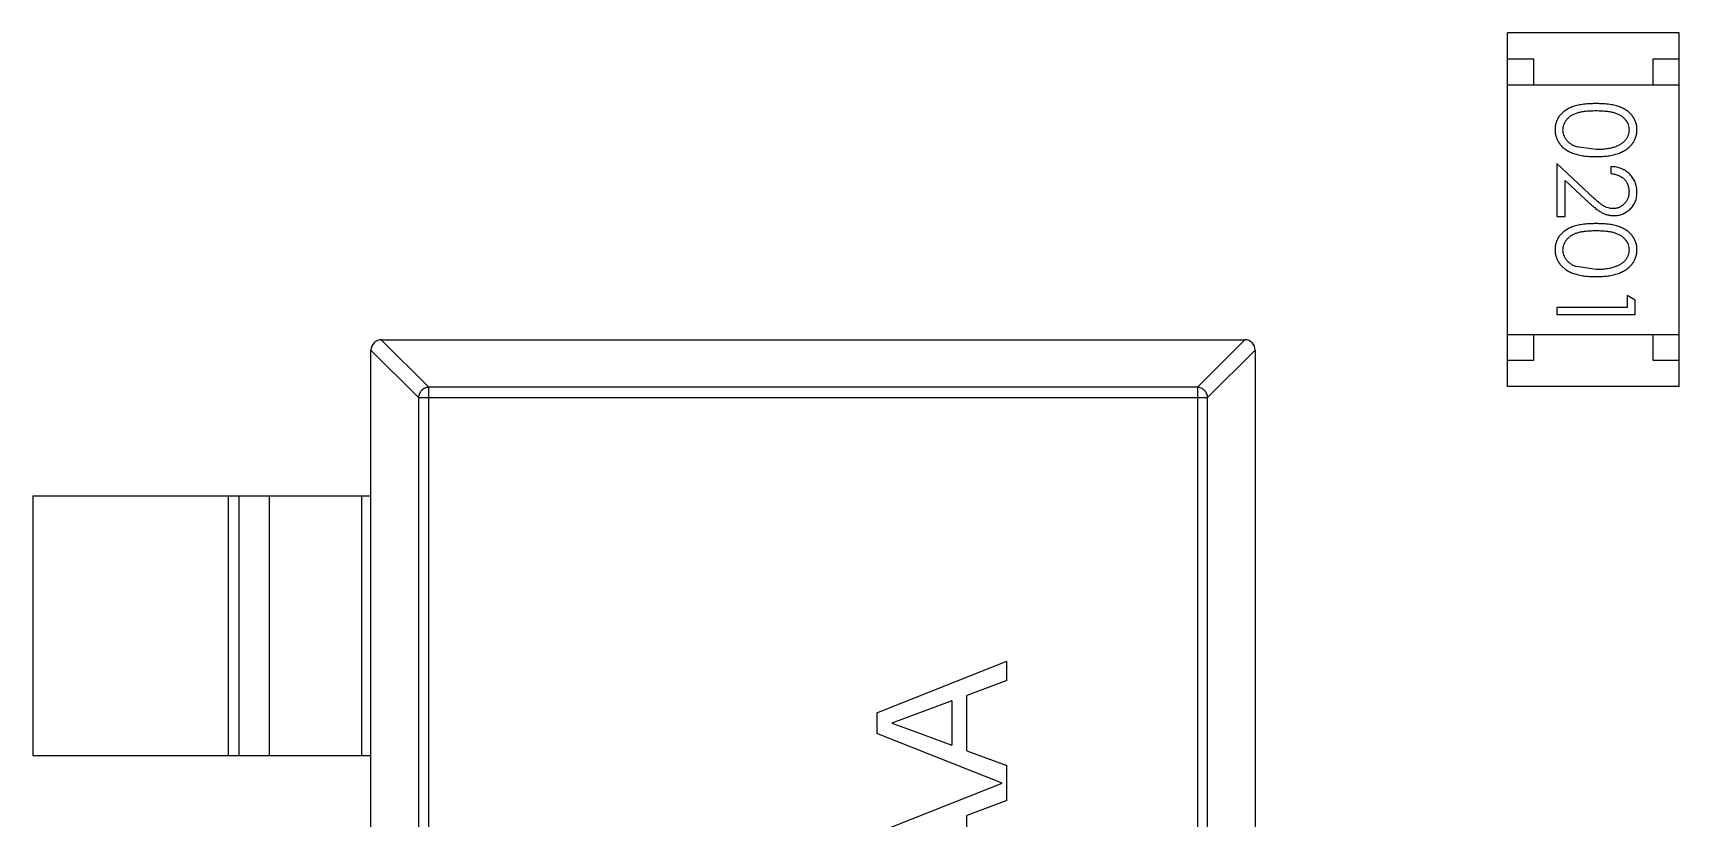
# Model space of a CAD drawing. Header units: inches. Extents: x -13 to 240, y -18 to 126.
# Drawn here: x 175.226 to 178.392, y 43.296 to 44.806 of the extents above; entities that cross this region are included whole.
import ezdxf

# ---------------------------------------------------------------- set-up
doc = ezdxf.new("R2010")
doc.units = ezdxf.units.IN
doc.header["$LTSCALE"] = 1.21
doc.header["$MEASUREMENT"] = 0
doc.layers.get('0').update_dxf_attribs({"linetype": 'CONTINUOUS'})

msp = doc.modelspace()

# ---------------------------------------------------------------- linework, layer by layer
at = {"color": 7, "linetype": 'Continuous'}
for p, q in [((178.0615, 44.1265), (178.0615, 44.8065)), ((178.3915, 44.8065), (178.0615, 44.8065)), ((178.3915, 44.1265), (178.3915, 44.8065)), ((178.0615, 44.7565), (178.1115, 44.7565)), ((178.1115, 44.7565), (178.1115, 44.7065)), ((178.3415, 44.7065), (178.3415, 44.7565)), ((178.3415, 44.7565), (178.3915, 44.7565)), ((178.0615, 44.7065), (178.3915, 44.7065)), ((178.2318, 44.582), (178.1941, 44.5876)), ((178.1568, 44.555), (178.1568, 44.4531)), ((178.2189, 44.4969), (178.1568, 44.555)), ((178.2606, 44.5493), (178.2606, 44.5358)), ((178.1722, 44.4531), (178.1722, 44.5229)), ((178.1722, 44.5229), (178.2122, 44.4854)), ((178.1568, 44.4531), (178.1722, 44.4531)), ((178.2318, 44.3512), (178.1941, 44.3569)), ((178.2914, 44.3012), (178.2914, 44.2781)), ((178.3068, 44.2924), (178.2914, 44.3012)), ((178.3068, 44.2647), (178.3068, 44.2924)), ((178.1568, 44.2781), (178.1568, 44.2647)), ((178.2914, 44.2781), (178.1568, 44.2781)), ((178.1568, 44.2647), (178.3068, 44.2647)), ((175.8962, 44.2163), (175.9876, 44.1249)), ((175.8965, 44.2163), (177.5565, 44.2163)), ((177.4654, 44.1249), (177.5568, 44.2163)), ((178.0615, 44.2265), (178.3915, 44.2265)), ((178.1115, 44.2265), (178.1115, 44.1765)), ((178.3415, 44.1765), (178.3415, 44.2265)), ((175.9679, 44.1052), (175.8765, 44.1966)), ((175.8765, 41.2363), (175.8765, 44.1963)), ((177.5765, 44.1966), (177.4851, 44.1052)), ((177.5765, 44.1963), (177.5765, 41.2363)), ((178.1115, 44.1765), (178.0615, 44.1765)), ((178.3915, 44.1765), (178.3415, 44.1765)), ((175.9876, 41.3077), (175.9876, 44.1249)), ((177.4654, 44.1249), (175.9876, 44.1249)), ((177.4654, 44.1249), (177.4654, 41.3077)), ((178.3915, 44.1265), (178.0615, 44.1265)), ((175.9679, 44.1052), (175.9679, 41.3274)), ((175.9679, 44.1052), (177.4851, 44.1052)), ((177.4851, 41.3274), (177.4851, 44.1052)), ((175.2265, 43.9163), (175.2265, 43.4163)), ((175.2265, 43.9163), (175.8765, 43.9163)), ((175.6026, 43.4163), (175.6026, 43.9163)), ((175.6224, 43.9163), (175.6224, 43.4163)), ((175.6805, 43.9163), (175.6805, 43.4163)), ((175.8587, 43.4163), (175.8587, 43.9163)), ((176.8493, 43.499), (177.0993, 43.5983)), ((177.0993, 43.5609), (177.0993, 43.5983)), ((177.0993, 43.5609), (177.0224, 43.5324)), ((176.9935, 43.5218), (176.9278, 43.4975)), ((176.9935, 43.5218), (176.9935, 43.4365)), ((177.0224, 43.4258), (177.0224, 43.5324)), ((176.8493, 43.499), (176.8493, 43.4592)), ((176.9278, 43.4975), (176.8781, 43.4791)), ((177.0898, 43.3637), (176.8493, 43.4592)), ((176.8781, 43.4791), (176.9243, 43.462)), ((176.9243, 43.462), (176.9935, 43.4365)), ((177.0224, 43.4258), (177.0993, 43.3974)), ((175.8765, 43.4163), (175.2265, 43.4163)), ((177.0993, 43.3301), (177.0993, 43.3974)), ((176.8493, 43.2682), (177.0898, 43.3637)), ((177.0993, 43.3301), (177.0224, 43.3016)), ((177.0224, 43.1951), (177.0224, 43.3016))]:
    msp.add_line(p, q, dxfattribs=at)
for centre, start, end in [((175.8965, 44.1963), 90, 180), ((177.5565, 44.1963), 0, 90)]:
    msp.add_arc(centre, 0.02, start, end, dxfattribs=at)
for points, knots in [([(178.2317, 44.6704), (178.2294, 44.6704), (178.2247, 44.6704), (178.218, 44.6701), (178.2116, 44.6696), (178.2057, 44.6689), (178.2001, 44.668), (178.195, 44.6669), (178.1902, 44.6656), (178.1859, 44.6641), (178.1819, 44.6624), (178.1782, 44.6605), (178.1747, 44.6585), (178.1715, 44.6563), (178.1685, 44.654), (178.1658, 44.6515), (178.1634, 44.6489), (178.1612, 44.6461), (178.1593, 44.6432), (178.1576, 44.6402), (178.1561, 44.6371), (178.155, 44.6339), (178.1541, 44.6306), (178.1534, 44.6272), (178.153, 44.6238), (178.153, 44.6215), (178.153, 44.6203)], [0, 0, 0, 0, 0.068113, 0.132564, 0.193427, 0.250218, 0.303569, 0.353576, 0.400235, 0.443586, 0.484619, 0.524292, 0.56238, 0.599049, 0.63494, 0.669782, 0.704009, 0.737842, 0.771098, 0.803896, 0.836415, 0.868639, 0.900715, 0.933378, 0.966213, 1, 1, 1, 1]), ([(178.3106, 44.6203), (178.3106, 44.6215), (178.3106, 44.6238), (178.3102, 44.6272), (178.3095, 44.6306), (178.3086, 44.6339), (178.3074, 44.6371), (178.306, 44.6402), (178.3042, 44.6433), (178.3023, 44.6462), (178.3001, 44.649), (178.2976, 44.6517), (178.2949, 44.6542), (178.292, 44.6565), (178.2887, 44.6586), (178.2853, 44.6607), (178.2816, 44.6625), (178.2776, 44.6642), (178.2733, 44.6656), (178.2686, 44.6669), (178.2635, 44.668), (178.258, 44.6689), (178.252, 44.6696), (178.2456, 44.6701), (178.2388, 44.6704), (178.2341, 44.6704), (178.2317, 44.6704)], [0, 0, 0, 0, 0.033742, 0.066533, 0.099153, 0.13154, 0.164087, 0.196563, 0.229707, 0.263315, 0.297504, 0.331686, 0.366482, 0.4021, 0.438958, 0.476748, 0.515985, 0.556589, 0.599519, 0.645765, 0.695487, 0.748721, 0.805687, 0.866754, 0.931405, 1, 1, 1, 1]), ([(178.1683, 44.6198), (178.1684, 44.6215), (178.1686, 44.6248), (178.1699, 44.6296), (178.172, 44.6344), (178.1743, 44.6382), (178.1766, 44.641), (178.1786, 44.6431), (178.1807, 44.6449), (178.183, 44.6467), (178.1855, 44.6484), (178.1882, 44.6498), (178.1911, 44.6512), (178.1943, 44.6524), (178.1977, 44.6535), (178.2014, 44.6544), (178.2056, 44.6552), (178.2101, 44.6559), (178.215, 44.6563), (178.2203, 44.6567), (178.2259, 44.6569), (178.2298, 44.657), (178.2318, 44.657)], [0, 0, 0, 0, 0.060034, 0.120278, 0.182348, 0.247919, 0.281641, 0.315701, 0.350322, 0.385703, 0.421819, 0.459196, 0.497866, 0.538301, 0.58121, 0.628183, 0.679403, 0.734699, 0.794074, 0.858416, 0.927049, 1, 1, 1, 1]), ([(178.2318, 44.657), (178.2338, 44.657), (178.2377, 44.6569), (178.2434, 44.6567), (178.2487, 44.6563), (178.2536, 44.6558), (178.2581, 44.6552), (178.2622, 44.6544), (178.266, 44.6535), (178.2694, 44.6524), (178.2725, 44.6511), (178.2754, 44.6498), (178.2781, 44.6483), (178.2806, 44.6467), (178.283, 44.6449), (178.2851, 44.643), (178.287, 44.641), (178.2893, 44.6381), (178.2916, 44.6344), (178.2938, 44.6297), (178.295, 44.6248), (178.2952, 44.6215), (178.2953, 44.6198)], [0, 0, 0, 0, 0.073302, 0.142286, 0.206253, 0.266017, 0.321612, 0.372532, 0.419497, 0.462398, 0.502825, 0.541489, 0.579034, 0.615143, 0.650298, 0.684912, 0.718701, 0.752189, 0.817245, 0.879117, 0.939613, 1, 1, 1, 1]), ([(178.153, 44.6203), (178.153, 44.6191), (178.153, 44.6167), (178.1535, 44.6132), (178.1541, 44.6098), (178.155, 44.6064), (178.1563, 44.6031), (178.1577, 44.5999), (178.1595, 44.5969), (178.1614, 44.5938), (178.1637, 44.591), (178.1662, 44.5882), (178.169, 44.5856), (178.172, 44.5832), (178.1753, 44.581), (178.1789, 44.5789), (178.1827, 44.577), (178.1868, 44.5752), (178.1912, 44.5736), (178.1959, 44.5723), (178.201, 44.5711), (178.2064, 44.5701), (178.2123, 44.5694), (178.2184, 44.5689), (178.225, 44.5686), (178.2294, 44.5685), (178.2317, 44.5685)], [0, 0, 0, 0, 0.033824, 0.067298, 0.10028, 0.133019, 0.165736, 0.198792, 0.232372, 0.266409, 0.301016, 0.336196, 0.371972, 0.408574, 0.446394, 0.485225, 0.525372, 0.567224, 0.611081, 0.65775, 0.70702, 0.759235, 0.814484, 0.873227, 0.934937, 1, 1, 1, 1]), ([(178.1941, 44.5876), (178.193, 44.588), (178.191, 44.5888), (178.1881, 44.5901), (178.1853, 44.5916), (178.1828, 44.5932), (178.1805, 44.5949), (178.1784, 44.5968), (178.1765, 44.5988), (178.1742, 44.6016), (178.1719, 44.6053), (178.1699, 44.61), (178.1685, 44.6148), (178.1684, 44.6182), (178.1683, 44.6198)], [0, 0, 0, 0, 0.075949, 0.148549, 0.218996, 0.286119, 0.351826, 0.416074, 0.478265, 0.540325, 0.660405, 0.774606, 0.887187, 1, 1, 1, 1]), ([(178.2317, 44.5685), (178.234, 44.5685), (178.2385, 44.5686), (178.2451, 44.5689), (178.2513, 44.5694), (178.2571, 44.5701), (178.2626, 44.5711), (178.2677, 44.5723), (178.2725, 44.5737), (178.2769, 44.5753), (178.281, 44.5771), (178.2848, 44.579), (178.2884, 44.5811), (178.2917, 44.5834), (178.2947, 44.5858), (178.2975, 44.5883), (178.3, 44.5911), (178.3023, 44.5939), (178.3043, 44.5969), (178.306, 44.6), (178.3074, 44.6032), (178.3086, 44.6064), (178.3095, 44.6098), (178.3102, 44.6132), (178.3106, 44.6167), (178.3106, 44.6191), (178.3106, 44.6203)], [0, 0, 0, 0, 0.065278, 0.127205, 0.186168, 0.241675, 0.294115, 0.343609, 0.390387, 0.434463, 0.476646, 0.517002, 0.555936, 0.593716, 0.630057, 0.665601, 0.700745, 0.734917, 0.768681, 0.802087, 0.834849, 0.867433, 0.900138, 0.932806, 0.966212, 1, 1, 1, 1]), ([(178.2953, 44.6198), (178.2952, 44.6182), (178.295, 44.6149), (178.2938, 44.61), (178.2916, 44.6054), (178.2893, 44.6016), (178.287, 44.5988), (178.285, 44.5967), (178.2828, 44.5948), (178.2803, 44.593), (178.2776, 44.5913), (178.2746, 44.5897), (178.2714, 44.5883), (178.268, 44.5869), (178.2643, 44.5858), (178.2604, 44.5847), (178.2563, 44.5839), (178.2519, 44.5832), (178.2472, 44.5827), (178.2423, 44.5822), (178.2371, 44.582), (178.2336, 44.582), (178.2318, 44.582)], [0, 0, 0, 0, 0.059689, 0.119507, 0.181075, 0.246162, 0.279894, 0.314468, 0.350403, 0.387474, 0.426147, 0.466624, 0.508745, 0.553328, 0.600058, 0.649177, 0.700552, 0.754894, 0.811825, 0.871514, 0.934319, 1, 1, 1, 1]), ([(178.3106, 44.5003), (178.3106, 44.502), (178.3105, 44.5053), (178.3099, 44.5101), (178.3087, 44.5148), (178.3072, 44.5192), (178.3052, 44.5234), (178.3028, 44.5274), (178.2999, 44.5313), (178.2966, 44.5348), (178.293, 44.5381), (178.2891, 44.541), (178.285, 44.5434), (178.2806, 44.5454), (178.2759, 44.547), (178.2711, 44.5482), (178.2659, 44.549), (178.2624, 44.5492), (178.2606, 44.5493)], [0, 0, 0, 0, 0.06445, 0.126725, 0.187421, 0.247417, 0.306749, 0.366595, 0.427749, 0.490235, 0.553031, 0.614805, 0.676505, 0.738096, 0.801021, 0.864897, 0.931209, 1, 1, 1, 1]), ([(178.2606, 44.5358), (178.262, 44.5357), (178.2646, 44.5354), (178.2684, 44.5347), (178.2719, 44.5337), (178.2752, 44.5325), (178.2783, 44.531), (178.2812, 44.5293), (178.2838, 44.5273), (178.2862, 44.525), (178.2883, 44.5225), (178.2902, 44.5199), (178.2918, 44.5171), (178.293, 44.5142), (178.294, 44.5111), (178.2947, 44.5079), (178.2952, 44.5045), (178.2952, 44.5022), (178.2953, 44.501)], [0, 0, 0, 0, 0.073648, 0.143686, 0.210962, 0.275557, 0.338064, 0.399311, 0.4594, 0.51934, 0.579024, 0.637809, 0.695959, 0.754122, 0.813113, 0.873453, 0.935561, 1, 1, 1, 1]), ([(178.2953, 44.501), (178.2952, 44.4999), (178.2952, 44.4977), (178.2947, 44.4945), (178.2941, 44.4914), (178.2931, 44.4884), (178.2918, 44.4856), (178.2902, 44.4829), (178.2884, 44.4803), (178.2863, 44.4779), (178.284, 44.4757), (178.2816, 44.4738), (178.2791, 44.4721), (178.2765, 44.4708), (178.2737, 44.4698), (178.2709, 44.4691), (178.2679, 44.4686), (178.2659, 44.4685), (178.2649, 44.4685)], [0, 0, 0, 0, 0.068027, 0.133505, 0.19695, 0.26027, 0.322741, 0.384982, 0.448465, 0.513424, 0.578224, 0.640011, 0.700094, 0.760067, 0.819012, 0.877878, 0.938035, 1, 1, 1, 1]), ([(178.2661, 44.455), (178.2675, 44.4551), (178.2705, 44.4552), (178.2748, 44.4557), (178.2789, 44.4567), (178.2829, 44.4581), (178.2868, 44.4599), (178.2905, 44.4621), (178.2941, 44.4646), (178.2974, 44.4675), (178.3005, 44.4707), (178.3032, 44.4743), (178.3055, 44.478), (178.3074, 44.482), (178.3089, 44.4863), (178.3099, 44.4908), (178.3105, 44.4955), (178.3106, 44.4987), (178.3106, 44.5003)], [0, 0, 0, 0, 0.06271, 0.123347, 0.183401, 0.242828, 0.302097, 0.36242, 0.423725, 0.487032, 0.550491, 0.612709, 0.674265, 0.73617, 0.799211, 0.863483, 0.930525, 1, 1, 1, 1]), ([(178.2122, 44.4854), (178.2138, 44.4839), (178.2167, 44.4812), (178.2211, 44.4772), (178.2252, 44.4737), (178.2291, 44.4705), (178.2327, 44.4676), (178.2361, 44.4652), (178.2393, 44.4631), (178.2431, 44.4607), (178.2478, 44.4584), (178.2537, 44.4565), (178.2598, 44.4553), (178.264, 44.4551), (178.2661, 44.455)], [0, 0, 0, 0, 0.09953, 0.192079, 0.277712, 0.357454, 0.429648, 0.495771, 0.555538, 0.608657, 0.707578, 0.804328, 0.901298, 1, 1, 1, 1]), ([(178.2649, 44.4685), (178.2632, 44.4686), (178.26, 44.4687), (178.2552, 44.4697), (178.2505, 44.4714), (178.2467, 44.4734), (178.2436, 44.4754), (178.2409, 44.4773), (178.238, 44.4797), (178.2347, 44.4823), (178.2312, 44.4854), (178.2273, 44.4889), (178.2232, 44.4927), (178.2204, 44.4954), (178.2189, 44.4969)], [0, 0, 0, 0, 0.088014, 0.174976, 0.2638, 0.355443, 0.406413, 0.465519, 0.533076, 0.609353, 0.693899, 0.787171, 0.889197, 1, 1, 1, 1]), ([(178.2317, 44.4397), (178.2294, 44.4396), (178.2247, 44.4396), (178.218, 44.4393), (178.2116, 44.4388), (178.2057, 44.4381), (178.2001, 44.4372), (178.195, 44.4361), (178.1902, 44.4348), (178.1859, 44.4333), (178.1819, 44.4316), (178.1782, 44.4297), (178.1747, 44.4277), (178.1715, 44.4255), (178.1685, 44.4232), (178.1658, 44.4208), (178.1634, 44.4181), (178.1612, 44.4153), (178.1593, 44.4124), (178.1576, 44.4094), (178.1561, 44.4063), (178.155, 44.4031), (178.1541, 44.3998), (178.1534, 44.3965), (178.153, 44.393), (178.153, 44.3907), (178.153, 44.3895)], [0, 0, 0, 0, 0.068113, 0.132564, 0.193427, 0.250218, 0.303569, 0.353576, 0.400235, 0.443586, 0.484619, 0.524292, 0.56238, 0.599049, 0.63494, 0.669782, 0.704009, 0.737842, 0.771098, 0.803896, 0.836415, 0.868639, 0.900715, 0.933378, 0.966213, 1, 1, 1, 1]), ([(178.3106, 44.3895), (178.3106, 44.3907), (178.3106, 44.393), (178.3102, 44.3965), (178.3095, 44.3998), (178.3086, 44.4031), (178.3074, 44.4063), (178.306, 44.4095), (178.3042, 44.4125), (178.3023, 44.4154), (178.3001, 44.4183), (178.2976, 44.4209), (178.2949, 44.4234), (178.292, 44.4257), (178.2887, 44.4279), (178.2853, 44.4299), (178.2816, 44.4317), (178.2776, 44.4334), (178.2733, 44.4349), (178.2686, 44.4361), (178.2635, 44.4373), (178.258, 44.4381), (178.252, 44.4388), (178.2456, 44.4393), (178.2388, 44.4396), (178.2341, 44.4396), (178.2317, 44.4397)], [0, 0, 0, 0, 0.033742, 0.066533, 0.099153, 0.13154, 0.164087, 0.196563, 0.229707, 0.263315, 0.297504, 0.331686, 0.366482, 0.4021, 0.438958, 0.476748, 0.515985, 0.556589, 0.599519, 0.645765, 0.695487, 0.748721, 0.805687, 0.866754, 0.931405, 1, 1, 1, 1]), ([(178.1683, 44.3891), (178.1684, 44.3907), (178.1686, 44.394), (178.1699, 44.3989), (178.172, 44.4036), (178.1743, 44.4074), (178.1766, 44.4102), (178.1786, 44.4123), (178.1807, 44.4142), (178.183, 44.416), (178.1855, 44.4176), (178.1882, 44.419), (178.1911, 44.4204), (178.1943, 44.4217), (178.1977, 44.4227), (178.2014, 44.4237), (178.2056, 44.4244), (178.2101, 44.4251), (178.215, 44.4256), (178.2203, 44.4259), (178.2259, 44.4262), (178.2298, 44.4262), (178.2318, 44.4262)], [0, 0, 0, 0, 0.060034, 0.120278, 0.182348, 0.247919, 0.281641, 0.315701, 0.350322, 0.385703, 0.421819, 0.459196, 0.497866, 0.538301, 0.58121, 0.628183, 0.679403, 0.734699, 0.794074, 0.858416, 0.927049, 1, 1, 1, 1]), ([(178.2318, 44.4262), (178.2338, 44.4262), (178.2377, 44.4262), (178.2434, 44.4259), (178.2487, 44.4256), (178.2536, 44.425), (178.2581, 44.4245), (178.2622, 44.4236), (178.266, 44.4227), (178.2694, 44.4216), (178.2725, 44.4204), (178.2754, 44.419), (178.2781, 44.4175), (178.2806, 44.4159), (178.283, 44.4142), (178.2851, 44.4123), (178.287, 44.4102), (178.2893, 44.4074), (178.2916, 44.4036), (178.2938, 44.3989), (178.295, 44.394), (178.2952, 44.3907), (178.2953, 44.3891)], [0, 0, 0, 0, 0.073302, 0.142286, 0.206253, 0.266017, 0.321612, 0.372532, 0.419497, 0.462398, 0.502825, 0.541489, 0.579034, 0.615143, 0.650298, 0.684912, 0.718701, 0.752189, 0.817245, 0.879117, 0.939613, 1, 1, 1, 1]), ([(178.153, 44.3895), (178.153, 44.3883), (178.153, 44.3859), (178.1535, 44.3824), (178.1541, 44.379), (178.155, 44.3756), (178.1563, 44.3724), (178.1577, 44.3692), (178.1595, 44.3661), (178.1614, 44.3631), (178.1637, 44.3602), (178.1662, 44.3575), (178.169, 44.3549), (178.172, 44.3525), (178.1753, 44.3502), (178.1789, 44.3481), (178.1827, 44.3462), (178.1868, 44.3444), (178.1912, 44.3428), (178.1959, 44.3415), (178.201, 44.3403), (178.2064, 44.3393), (178.2123, 44.3386), (178.2184, 44.3381), (178.225, 44.3378), (178.2294, 44.3378), (178.2317, 44.3377)], [0, 0, 0, 0, 0.033824, 0.067298, 0.10028, 0.133019, 0.165736, 0.198792, 0.232372, 0.266409, 0.301016, 0.336196, 0.371972, 0.408574, 0.446394, 0.485225, 0.525372, 0.567224, 0.611081, 0.65775, 0.70702, 0.759235, 0.814484, 0.873227, 0.934937, 1, 1, 1, 1]), ([(178.1941, 44.3569), (178.193, 44.3573), (178.191, 44.358), (178.1881, 44.3593), (178.1853, 44.3608), (178.1828, 44.3624), (178.1805, 44.3642), (178.1784, 44.366), (178.1765, 44.368), (178.1742, 44.3708), (178.1719, 44.3745), (178.1699, 44.3792), (178.1685, 44.3841), (178.1684, 44.3874), (178.1683, 44.3891)], [0, 0, 0, 0, 0.075949, 0.148549, 0.218996, 0.286119, 0.351826, 0.416074, 0.478265, 0.540325, 0.660405, 0.774606, 0.887187, 1, 1, 1, 1]), ([(178.2317, 44.3377), (178.234, 44.3378), (178.2385, 44.3378), (178.2451, 44.3381), (178.2513, 44.3386), (178.2571, 44.3394), (178.2626, 44.3403), (178.2677, 44.3415), (178.2725, 44.3429), (178.2769, 44.3445), (178.281, 44.3463), (178.2848, 44.3482), (178.2884, 44.3504), (178.2917, 44.3526), (178.2947, 44.355), (178.2975, 44.3576), (178.3, 44.3603), (178.3023, 44.3632), (178.3043, 44.3661), (178.306, 44.3692), (178.3074, 44.3724), (178.3086, 44.3757), (178.3095, 44.379), (178.3102, 44.3824), (178.3106, 44.3859), (178.3106, 44.3883), (178.3106, 44.3895)], [0, 0, 0, 0, 0.065278, 0.127205, 0.186168, 0.241675, 0.294115, 0.343609, 0.390387, 0.434463, 0.476646, 0.517002, 0.555936, 0.593716, 0.630057, 0.665601, 0.700745, 0.734917, 0.768681, 0.802087, 0.834849, 0.867433, 0.900138, 0.932806, 0.966212, 1, 1, 1, 1]), ([(178.2953, 44.3891), (178.2952, 44.3874), (178.295, 44.3841), (178.2938, 44.3793), (178.2916, 44.3746), (178.2893, 44.3709), (178.287, 44.368), (178.285, 44.366), (178.2828, 44.364), (178.2803, 44.3622), (178.2776, 44.3605), (178.2746, 44.359), (178.2714, 44.3575), (178.268, 44.3562), (178.2643, 44.355), (178.2604, 44.3539), (178.2563, 44.3531), (178.2519, 44.3524), (178.2472, 44.3519), (178.2423, 44.3514), (178.2371, 44.3513), (178.2336, 44.3512), (178.2318, 44.3512)], [0, 0, 0, 0, 0.059689, 0.119507, 0.181075, 0.246162, 0.279894, 0.314468, 0.350403, 0.387474, 0.426147, 0.466624, 0.508745, 0.553328, 0.600058, 0.649177, 0.700552, 0.754894, 0.811825, 0.871514, 0.934319, 1, 1, 1, 1]), ([(175.9876, 44.1249), (175.9851, 44.1248), (175.98, 44.1236), (175.9735, 44.1192), (175.9691, 44.1128), (175.968, 44.1077), (175.9679, 44.1052)], [0, 0, 0, 0, 0.249032, 0.5, 0.750968, 1, 1, 1, 1]), ([(177.4851, 44.1052), (177.485, 44.1077), (177.4838, 44.1128), (177.4794, 44.1192), (177.473, 44.1236), (177.4679, 44.1248), (177.4654, 44.1249)], [0, 0, 0, 0, 0.249032, 0.5, 0.750968, 1, 1, 1, 1])]:
    msp.add_open_spline(points, degree=3, knots=knots, dxfattribs=at)

doc.saveas('drawing.dxf')
